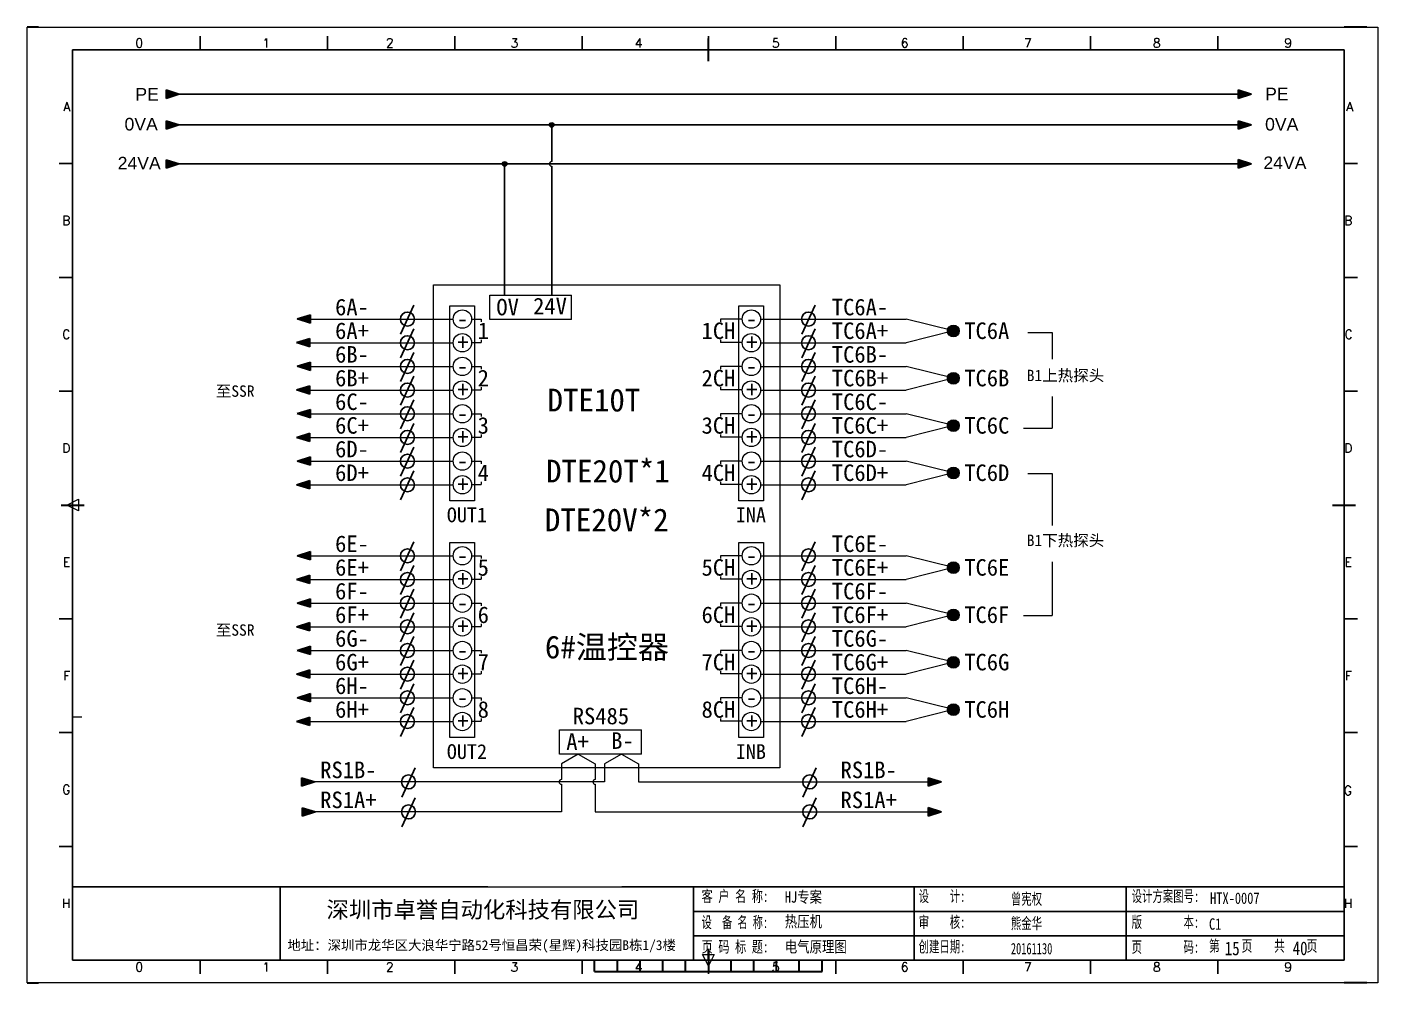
# Model space of a CAD drawing. Extents: x 35123 to 43919, y -4314 to -326.
# Drawn here: x 37283.1 to 37580.1, y -3263.9 to -3053.9 of the extents above; entities that cross this region are included whole.
import ezdxf
from ezdxf.enums import TextEntityAlignment as Align

# ---------------------------------------------------------------- set-up
doc = ezdxf.new("R2010")
doc.units = 0
doc.header["$MEASUREMENT"] = 0
doc.layers.add('AE_BOR', color=1, linetype='Continuous')
doc.layers.add('MISC', color=2, linetype='Continuous')
doc.styles.add('Standard0.67', font='', dxfattribs={"width": 0.67})
doc.styles.add('Standard_0.8', font='SimSun.ttf', dxfattribs={"width": 0.8})
doc.styles.add('WD', font='romans.shx', dxfattribs={"bigfont": 'gbcbig.shx'})
doc.styles.add('宋', font='SimSun.ttf', dxfattribs={"width": 0.7})
doc.styles.add('样式 0', font='')
doc.styles.add('样式 8', font='arial.ttf')
doc.styles.get('Standard0.67').set_extended_font_data('FangSong_GB2312')
doc.styles.get('样式 0').set_extended_font_data('KaiTi_GB2312')

# ---------------------------------------------------------------- blocks, each defined once
blk = doc.blocks.new('gb_a2_a')
for p, q in [((584, 410), (25, 410)), ((25, 410), (25, 10)), ((584, 10), (584, 410)), ((25, 10), (584, 10))]:
    blk.add_line(p, q)
at = {"lineweight": 9, "ltscale": 0.1}
blk.add_line((25, 116.86), (29, 116.86), dxfattribs=at)
at = {"layer": 'AE_BOR', "lineweight": 30}
for p, q in [((10, 420), (4.93, 420)), ((594, 420), (584, 420)), ((4.93, 0), (10, 0)), ((594, 0), (584, 0))]:
    blk.add_line(p, q, dxfattribs=at)
at = {"layer": 'AE_BOR', "color": 1, "lineweight": 15}
for p, q in [((4.93, 420), (598.93, 420)), ((4.93, 0), (4.93, 420)), ((598.93, 420), (598.93, 0)), ((22.5, 210), (27.5, 212.5)), ((27.5, 207.5), (22.5, 210)), ((27.5, 212.5), (27.5, 207.5)), ((304.5, 7.5), (302, 12.5)), ((302, 12.5), (307, 12.5)), ((307, 12.5), (304.5, 7.5)), ((598.93, 0), (4.93, 0))]:
    blk.add_line(p, q, dxfattribs=at)
at = {"layer": 'AE_BOR'}
for p, q in [((81, 410), (81, 416)), ((137, 410), (137, 416)), ((193, 410), (193, 416)), ((249, 410), (249, 416)), ((304.5, 410), (304.5, 416)), ((360.5, 410), (360.5, 416)), ((416.5, 410), (416.5, 416)), ((472.5, 410), (472.5, 416)), ((528.5, 410), (528.5, 416)), ((25, 360), (19, 360)), ((584, 360), (590, 360)), ((25, 310), (19, 310)), ((584, 310), (590, 310)), ((25, 260), (19, 260)), ((584, 260), (590, 260)), ((25, 160), (19, 160)), ((584, 160), (590, 160)), ((25, 110), (19, 110)), ((584, 110), (590, 110)), ((25, 60), (19, 60)), ((584, 60), (590, 60)), ((81, 10), (81, 4)), ((137, 10), (137, 4)), ((193, 10), (193, 4)), ((249, 10), (249, 4)), ((304.5, 10), (304.5, 4)), ((360.5, 10), (360.5, 4)), ((416.5, 10), (416.5, 4)), ((472.5, 10), (472.5, 4)), ((528.5, 10), (528.5, 4))]:
    blk.add_line(p, q, dxfattribs=at)
at = {"layer": 'AE_BOR', "color": 2, "lineweight": 30}
for p, q in [((304.5, 405), (304.5, 415)), ((20, 210), (30, 210)), ((579, 210), (589, 210)), ((304.5, 10), (304.5, 15)), ((304.5, 15), (304.5, 5)), ((254.5, 5), (254.5, 10)), ((264.5, 5), (264.5, 10)), ((274.5, 5), (274.5, 10)), ((284.5, 5), (284.5, 10)), ((294.5, 5), (294.5, 10)), ((304.5, 10), (304.5, 5)), ((314.5, 5), (314.5, 10)), ((324.5, 5), (324.5, 10)), ((334.5, 5), (334.5, 10)), ((344.5, 5), (344.5, 10)), ((354.5, 5), (354.5, 10)), ((254.5, 5), (354.5, 5))]:
    blk.add_line(p, q, dxfattribs=at)
at = {"layer": 'AE_BOR', "style": 'WD'}
for s, p in [('0', (54.27, 411)), ('1', (110.12, 411)), ('2', (164.42, 411)), ('3', (219.22, 411)), ('4', (273.82, 411)), ('5', (334.12, 411)), ('6', (390.81, 411)), ('7', (445.01, 411)), ('8', (501.67, 411)), ('9', (559.4, 411)), ('0', (54.27, 5)), ('1', (110.12, 5)), ('2', (164.42, 5)), ('3', (219.22, 5)), ('4', (273.82, 5)), ('5', (334.12, 5)), ('6', (390.81, 5)), ('7', (445.01, 5)), ('8', (501.67, 5)), ('9', (559.4, 5))]:
    blk.add_text(s, height=4, dxfattribs=at).set_placement(p, align=Align.CENTER)
for s, p in [('A', (24, 385)), ('A', (588.05, 385)), ('B', (24, 335)), ('B', (587.67, 335)), ('C', (24, 285)), ('C', (587.86, 285)), ('D', (24, 235)), ('D', (587.67, 235)), ('E', (24, 185)), ('E', (587.48, 185)), ('F', (24, 135)), ('F', (587.48, 135)), ('F', (587.48, 135)), ('G', (24, 85)), ('G', (587.48, 84.56)), ('H', (24, 35)), ('H', (587.67, 35))]:
    blk.add_text(s, height=4, dxfattribs=at).set_placement(p, align=Align.MIDDLE_RIGHT)

msp = doc.modelspace()

# ---------------------------------------------------------------- hatches: boundary and pattern name
for points in [[(37316.563, -3075.379), (37313.644, -3074.443), (37313.644, -3076.314)], [(37552.267, -3075.375), (37549.348, -3074.439), (37549.348, -3076.31)], [(37316.563, -3083.944), (37313.644, -3083.009), (37313.644, -3084.88)], [(37552.267, -3083.94), (37549.348, -3083.005), (37549.348, -3084.876)], [(37342.487, -3118.005), (37345.405, -3118.94), (37345.405, -3117.07)], [(37342.331, -3123.205), (37345.25, -3124.14), (37345.25, -3122.27)], [(37342.487, -3128.405), (37345.405, -3129.34), (37345.405, -3127.47)], [(37342.331, -3133.605), (37345.25, -3134.54), (37345.25, -3132.67)], [(37342.487, -3138.805), (37345.405, -3139.74), (37345.405, -3137.87)], [(37342.331, -3144.005), (37345.25, -3144.94), (37345.25, -3143.07)], [(37342.487, -3149.205), (37345.405, -3150.14), (37345.405, -3148.27)], [(37342.331, -3154.405), (37345.25, -3155.34), (37345.25, -3153.47)], [(37342.487, -3170.005), (37345.405, -3170.94), (37345.405, -3169.07)], [(37342.331, -3175.205), (37345.25, -3176.14), (37345.25, -3174.27)], [(37342.487, -3180.405), (37345.405, -3181.34), (37345.405, -3179.47)], [(37342.331, -3185.605), (37345.25, -3186.54), (37345.25, -3184.67)], [(37342.487, -3190.805), (37345.405, -3191.74), (37345.405, -3189.87)], [(37342.331, -3196.005), (37345.25, -3196.94), (37345.25, -3195.07)], [(37342.487, -3201.205), (37345.405, -3202.14), (37345.405, -3200.27)], [(37342.331, -3206.405), (37345.25, -3207.34), (37345.25, -3205.47)], [(37346.377, -3219.713), (37343.459, -3218.777), (37343.459, -3220.648)], [(37484.089, -3219.713), (37481.171, -3218.777), (37481.171, -3220.648)], [(37346.487, -3226.298), (37343.569, -3225.363), (37343.569, -3227.234)], [(37484.089, -3226.294), (37481.171, -3225.359), (37481.171, -3227.229)]]:
    msp.add_hatch(color=0).paths.add_polyline_path(points)
at = {"lineweight": 0}
h = msp.add_hatch(color=0, dxfattribs=at)
edge = h.paths.add_edge_path()
edge.add_arc((37398.427, -3075.375), 0.5, 0, 360)
h = msp.add_hatch(color=0, dxfattribs=at)
edge = h.paths.add_edge_path()
edge.add_arc((37388.069, -3083.94), 0.5, 0, 360)
h = msp.add_hatch(color=0, dxfattribs=at)
edge = h.paths.add_edge_path()
edge.add_arc((37486.734, -3120.63), 1.3, 0, 360)
h = msp.add_hatch(color=0, dxfattribs=at)
edge = h.paths.add_edge_path()
edge.add_arc((37486.734, -3131.03), 1.3, 0, 360)
h = msp.add_hatch(color=0, dxfattribs=at)
edge = h.paths.add_edge_path()
edge.add_arc((37486.734, -3141.43), 1.3, 0, 360)
h = msp.add_hatch(color=0, dxfattribs=at)
edge = h.paths.add_edge_path()
edge.add_arc((37486.734, -3151.83), 1.3, 0, 360)
h = msp.add_hatch(color=0, dxfattribs=at)
edge = h.paths.add_edge_path()
edge.add_arc((37486.734, -3172.63), 1.3, 0, 360)
h = msp.add_hatch(color=0, dxfattribs=at)
edge = h.paths.add_edge_path()
edge.add_arc((37486.734, -3183.03), 1.3, 0, 360)
h = msp.add_hatch(color=0, dxfattribs=at)
edge = h.paths.add_edge_path()
edge.add_arc((37486.734, -3193.43), 1.3, 0, 360)
h = msp.add_hatch(color=0, dxfattribs=at)
edge = h.paths.add_edge_path()
edge.add_arc((37486.734, -3203.83), 1.3, 0, 360)
at = {"layer": 'MISC'}
for points in [[(37316.563, -3068.614), (37313.644, -3067.679), (37313.644, -3069.549)], [(37552.267, -3068.61), (37549.348, -3067.675), (37549.348, -3069.545)]]:
    msp.add_hatch(color=0, dxfattribs=at).paths.add_polyline_path(points)

# ---------------------------------------------------------------- linework, layer by layer
at = {"color": 0}
for p, q in [((37316.563, -3075.379), (37313.644, -3074.443)), ((37313.644, -3074.443), (37313.644, -3076.314)), ((37316.563, -3075.379), (37313.644, -3076.314)), ((37552.267, -3075.375), (37316.55, -3075.375)), ((37552.267, -3075.375), (37549.348, -3074.439)), ((37549.348, -3074.439), (37549.348, -3076.31)), ((37552.267, -3075.375), (37549.348, -3076.31)), ((37316.563, -3083.944), (37313.644, -3083.009)), ((37313.644, -3083.009), (37313.644, -3084.88)), ((37316.563, -3083.944), (37313.644, -3084.88)), ((37316.55, -3083.94), (37552.267, -3083.94)), ((37552.267, -3083.94), (37549.348, -3083.005)), ((37549.348, -3083.005), (37549.348, -3084.876)), ((37552.267, -3083.94), (37549.348, -3084.876)), ((37365.203, -3121.342), (37368.155, -3114.954)), ((37453.386, -3121.342), (37456.339, -3114.954)), ((37342.487, -3118.005), (37345.405, -3117.07)), ((37342.487, -3118.005), (37345.405, -3118.94)), ((37345.405, -3118.94), (37345.405, -3117.07)), ((37365.203, -3126.542), (37368.155, -3120.154)), ((37453.386, -3126.542), (37456.339, -3120.154)), ((37342.331, -3123.205), (37345.25, -3122.27)), ((37342.331, -3123.205), (37345.25, -3124.14)), ((37345.25, -3124.14), (37345.25, -3122.27)), ((37365.203, -3131.742), (37368.155, -3125.354)), ((37453.386, -3131.742), (37456.339, -3125.354)), ((37342.487, -3128.405), (37345.405, -3127.47)), ((37342.487, -3128.405), (37345.405, -3129.34)), ((37345.405, -3129.34), (37345.405, -3127.47)), ((37342.331, -3133.605), (37345.25, -3132.67)), ((37345.25, -3134.54), (37345.25, -3132.67)), ((37365.203, -3136.942), (37368.155, -3130.554)), ((37453.386, -3136.942), (37456.339, -3130.554)), ((37342.331, -3133.605), (37345.25, -3134.54)), ((37365.203, -3142.142), (37368.155, -3135.754)), ((37453.386, -3142.142), (37456.339, -3135.754)), ((37342.487, -3138.805), (37345.405, -3137.87)), ((37342.487, -3138.805), (37345.405, -3139.74)), ((37345.405, -3139.74), (37345.405, -3137.87)), ((37365.203, -3147.342), (37368.155, -3140.954)), ((37453.386, -3147.342), (37456.339, -3140.954)), ((37342.331, -3144.005), (37345.25, -3143.07)), ((37342.331, -3144.005), (37345.25, -3144.94)), ((37345.25, -3144.94), (37345.25, -3143.07)), ((37365.203, -3152.542), (37368.155, -3146.154)), ((37453.386, -3152.542), (37456.339, -3146.154)), ((37342.487, -3149.205), (37345.405, -3148.27)), ((37342.487, -3149.205), (37345.405, -3150.14)), ((37345.405, -3150.14), (37345.405, -3148.27)), ((37342.331, -3154.405), (37345.25, -3153.47)), ((37345.25, -3155.34), (37345.25, -3153.47)), ((37365.203, -3157.742), (37368.155, -3151.354)), ((37453.386, -3157.742), (37456.339, -3151.354)), ((37342.331, -3154.405), (37345.25, -3155.34)), ((37365.203, -3173.342), (37368.155, -3166.954)), ((37453.386, -3173.342), (37456.339, -3166.954)), ((37342.487, -3170.005), (37345.405, -3169.07)), ((37342.487, -3170.005), (37345.405, -3170.94)), ((37345.405, -3170.94), (37345.405, -3169.07)), ((37342.331, -3175.205), (37345.25, -3174.27)), ((37345.25, -3176.14), (37345.25, -3174.27)), ((37365.203, -3178.542), (37368.155, -3172.154)), ((37453.386, -3178.542), (37456.339, -3172.154)), ((37342.331, -3175.205), (37345.25, -3176.14)), ((37365.203, -3183.742), (37368.155, -3177.354)), ((37453.386, -3183.742), (37456.339, -3177.354)), ((37342.487, -3180.405), (37345.405, -3179.47)), ((37342.487, -3180.405), (37345.405, -3181.34)), ((37345.405, -3181.34), (37345.405, -3179.47)), ((37365.203, -3188.942), (37368.155, -3182.554)), ((37453.386, -3188.942), (37456.339, -3182.554)), ((37342.331, -3185.605), (37345.25, -3184.67)), ((37342.331, -3185.605), (37345.25, -3186.54)), ((37345.25, -3186.54), (37345.25, -3184.67)), ((37365.203, -3194.142), (37368.155, -3187.754)), ((37453.386, -3194.142), (37456.339, -3187.754)), ((37342.487, -3190.805), (37345.405, -3189.87)), ((37342.487, -3190.805), (37345.405, -3191.74)), ((37345.405, -3191.74), (37345.405, -3189.87)), ((37342.331, -3196.005), (37345.25, -3195.07)), ((37345.25, -3196.94), (37345.25, -3195.07)), ((37365.203, -3199.342), (37368.155, -3192.954)), ((37453.386, -3199.342), (37456.339, -3192.954)), ((37342.331, -3196.005), (37345.25, -3196.94)), ((37365.203, -3204.542), (37368.155, -3198.154)), ((37453.386, -3204.542), (37456.339, -3198.154)), ((37342.487, -3201.205), (37345.405, -3200.27)), ((37342.487, -3201.205), (37345.405, -3202.14)), ((37345.405, -3202.14), (37345.405, -3200.27)), ((37365.203, -3209.742), (37368.155, -3203.354)), ((37453.386, -3209.742), (37456.339, -3203.354)), ((37342.331, -3206.405), (37345.25, -3205.47)), ((37342.331, -3206.405), (37345.25, -3207.34)), ((37345.25, -3207.34), (37345.25, -3205.47)), ((37346.377, -3219.713), (37343.459, -3218.777)), ((37343.459, -3218.777), (37343.459, -3220.648)), ((37365.447, -3223.021), (37368.4, -3216.633)), ((37453.641, -3223.021), (37456.593, -3216.633)), ((37484.089, -3219.713), (37481.171, -3218.777)), ((37481.171, -3218.777), (37481.171, -3220.648)), ((37346.377, -3219.713), (37343.459, -3220.648)), ((37484.089, -3219.713), (37481.171, -3220.648)), ((37346.487, -3226.298), (37343.569, -3225.363)), ((37343.569, -3225.363), (37343.569, -3227.234)), ((37365.447, -3229.606), (37368.4, -3223.219)), ((37453.641, -3229.606), (37456.593, -3223.219)), ((37484.089, -3226.294), (37481.171, -3225.359)), ((37481.171, -3225.359), (37481.171, -3227.229)), ((37346.487, -3226.298), (37343.569, -3227.234)), ((37484.089, -3226.294), (37481.171, -3227.229))]:
    msp.add_line(p, q, dxfattribs=at)
at = {"color": 0, "ltscale": 2}
for p, q in [((37398.427, -3083.44), (37398.427, -3075.375)), ((37388.069, -3112.768), (37388.069, -3083.94)), ((37398.427, -3112.768), (37398.427, -3084.44))]:
    msp.add_line(p, q, dxfattribs=at)
at = {"color": 0, "lineweight": 0}
for p, q in [((37372.436, -3110.48), (37448.557, -3110.48)), ((37372.436, -3216.628), (37372.436, -3110.48)), ((37448.557, -3110.48), (37448.557, -3216.628)), ((37376.054, -3115.112), (37381.431, -3115.112)), ((37376.054, -3157.923), (37376.054, -3115.112)), ((37381.431, -3115.112), (37381.431, -3157.923)), ((37384.8, -3118.146), (37384.8, -3112.768)), ((37384.8, -3112.768), (37402.8, -3112.768)), ((37402.8, -3118.146), (37402.8, -3112.768)), ((37439.581, -3115.112), (37444.958, -3115.112)), ((37439.581, -3157.923), (37439.581, -3115.112)), ((37444.958, -3115.112), (37444.958, -3157.923)), ((37342.564, -3118.03), (37376.773, -3118.03)), ((37380.813, -3118.03), (37382.95, -3118.03)), ((37382.95, -3118.03), (37382.95, -3118.596)), ((37402.8, -3118.146), (37384.8, -3118.146)), ((37440.3, -3118.03), (37435.563, -3118.03)), ((37435.563, -3118.03), (37435.563, -3118.596)), ((37444.34, -3118.03), (37476.334, -3118.03)), ((37486.734, -3120.63), (37476.334, -3118.03)), ((37486.734, -3120.63), (37476.334, -3123.23)), ((37503.127, -3120.961), (37508.483, -3120.961)), ((37508.483, -3120.961), (37508.483, -3126.82)), ((37342.409, -3123.23), (37376.773, -3123.23)), ((37380.813, -3123.175), (37382.95, -3123.175)), ((37382.95, -3122.608), (37382.95, -3123.175)), ((37435.563, -3122.608), (37435.563, -3123.175)), ((37440.301, -3123.175), (37435.563, -3123.175)), ((37444.34, -3123.23), (37476.334, -3123.23)), ((37342.564, -3128.43), (37376.773, -3128.43)), ((37380.813, -3128.43), (37382.95, -3128.43)), ((37382.95, -3128.43), (37382.95, -3128.996)), ((37440.3, -3128.43), (37435.563, -3128.43)), ((37435.563, -3128.43), (37435.563, -3128.996)), ((37444.34, -3128.43), (37476.334, -3128.43)), ((37486.734, -3131.03), (37476.334, -3128.43)), ((37382.95, -3133.008), (37382.95, -3133.575)), ((37435.563, -3133.008), (37435.563, -3133.575)), ((37486.734, -3131.03), (37476.334, -3133.63)), ((37342.409, -3133.63), (37376.773, -3133.63)), ((37380.813, -3133.575), (37382.95, -3133.575)), ((37440.301, -3133.575), (37435.563, -3133.575)), ((37444.34, -3133.63), (37476.334, -3133.63)), ((37508.483, -3135.047), (37508.483, -3141.975)), ((37342.564, -3138.83), (37376.773, -3138.83)), ((37380.813, -3138.83), (37382.95, -3138.83)), ((37382.95, -3138.83), (37382.95, -3139.396)), ((37440.3, -3138.83), (37435.563, -3138.83)), ((37435.563, -3138.83), (37435.563, -3139.396)), ((37444.34, -3138.83), (37476.334, -3138.83)), ((37486.734, -3141.43), (37476.334, -3138.83)), ((37486.734, -3141.43), (37476.334, -3144.03)), ((37502.173, -3141.975), (37508.483, -3141.975)), ((37342.409, -3144.03), (37376.773, -3144.03)), ((37380.813, -3143.975), (37382.95, -3143.975)), ((37382.95, -3143.408), (37382.95, -3143.975)), ((37435.563, -3143.408), (37435.563, -3143.975)), ((37440.301, -3143.975), (37435.563, -3143.975)), ((37444.34, -3144.03), (37476.334, -3144.03)), ((37342.564, -3149.23), (37376.773, -3149.23)), ((37380.813, -3149.23), (37382.95, -3149.23)), ((37382.95, -3149.23), (37382.95, -3149.796)), ((37440.3, -3149.23), (37435.563, -3149.23)), ((37435.563, -3149.23), (37435.563, -3149.796)), ((37444.34, -3149.23), (37476.334, -3149.23)), ((37486.734, -3151.83), (37476.334, -3149.23)), ((37382.95, -3153.808), (37382.95, -3154.375)), ((37435.563, -3153.808), (37435.563, -3154.375)), ((37486.734, -3151.83), (37476.334, -3154.43)), ((37503.127, -3151.941), (37508.483, -3151.941)), ((37508.483, -3151.941), (37508.483, -3163.39)), ((37342.409, -3154.43), (37376.773, -3154.43)), ((37380.813, -3154.375), (37382.95, -3154.375)), ((37440.301, -3154.375), (37435.563, -3154.375)), ((37444.34, -3154.43), (37476.334, -3154.43)), ((37381.431, -3157.923), (37376.054, -3157.923)), ((37444.958, -3157.923), (37439.581, -3157.923)), ((37376.054, -3167.112), (37381.431, -3167.112)), ((37376.054, -3209.923), (37376.054, -3167.112)), ((37381.431, -3167.112), (37381.431, -3209.923)), ((37439.581, -3167.112), (37444.958, -3167.112)), ((37439.581, -3209.923), (37439.581, -3167.112)), ((37444.958, -3167.112), (37444.958, -3209.923)), ((37342.564, -3170.03), (37376.773, -3170.03)), ((37380.813, -3170.03), (37382.95, -3170.03)), ((37382.95, -3170.03), (37382.95, -3170.596)), ((37440.3, -3170.03), (37435.563, -3170.03)), ((37435.563, -3170.03), (37435.563, -3170.596)), ((37444.34, -3170.03), (37476.334, -3170.03)), ((37486.734, -3172.63), (37476.334, -3170.03)), ((37508.483, -3171.319), (37508.483, -3183.118)), ((37382.95, -3174.608), (37382.95, -3175.175)), ((37435.563, -3174.608), (37435.563, -3175.175)), ((37486.734, -3172.63), (37476.334, -3175.23)), ((37342.409, -3175.23), (37376.773, -3175.23)), ((37380.813, -3175.175), (37382.95, -3175.175)), ((37440.301, -3175.175), (37435.563, -3175.175)), ((37444.34, -3175.23), (37476.334, -3175.23)), ((37342.564, -3180.43), (37376.773, -3180.43)), ((37380.813, -3180.43), (37382.95, -3180.43)), ((37382.95, -3180.43), (37382.95, -3180.996)), ((37440.3, -3180.43), (37435.563, -3180.43)), ((37435.563, -3180.43), (37435.563, -3180.996)), ((37444.34, -3180.43), (37476.334, -3180.43)), ((37486.734, -3183.03), (37476.334, -3180.43)), ((37486.734, -3183.03), (37476.334, -3185.63)), ((37502.173, -3183.118), (37508.483, -3183.118)), ((37342.409, -3185.63), (37376.773, -3185.63)), ((37380.813, -3185.575), (37382.95, -3185.575)), ((37382.95, -3185.008), (37382.95, -3185.575)), ((37435.563, -3185.008), (37435.563, -3185.575)), ((37440.301, -3185.575), (37435.563, -3185.575)), ((37444.34, -3185.63), (37476.334, -3185.63)), ((37342.564, -3190.83), (37376.773, -3190.83)), ((37380.813, -3190.83), (37382.95, -3190.83)), ((37382.95, -3190.83), (37382.95, -3191.396)), ((37440.3, -3190.83), (37435.563, -3190.83)), ((37435.563, -3190.83), (37435.563, -3191.396)), ((37444.34, -3190.83), (37476.334, -3190.83)), ((37486.734, -3193.43), (37476.334, -3190.83)), ((37382.95, -3195.408), (37382.95, -3195.975)), ((37435.563, -3195.408), (37435.563, -3195.975)), ((37486.734, -3193.43), (37476.334, -3196.03)), ((37342.409, -3196.03), (37376.773, -3196.03)), ((37380.813, -3195.975), (37382.95, -3195.975)), ((37440.301, -3195.975), (37435.563, -3195.975)), ((37444.34, -3196.03), (37476.334, -3196.03)), ((37342.564, -3201.23), (37376.773, -3201.23)), ((37380.813, -3201.23), (37382.95, -3201.23)), ((37382.95, -3201.23), (37382.95, -3201.796)), ((37440.3, -3201.23), (37435.563, -3201.23)), ((37435.563, -3201.23), (37435.563, -3201.796)), ((37444.34, -3201.23), (37476.334, -3201.23)), ((37486.734, -3203.83), (37476.334, -3201.23)), ((37486.734, -3203.83), (37476.334, -3206.43)), ((37342.409, -3206.43), (37376.773, -3206.43)), ((37380.813, -3206.375), (37382.95, -3206.375)), ((37382.95, -3205.808), (37382.95, -3206.375)), ((37435.563, -3205.808), (37435.563, -3206.375)), ((37440.301, -3206.375), (37435.563, -3206.375)), ((37444.34, -3206.43), (37476.334, -3206.43)), ((37381.431, -3209.923), (37376.054, -3209.923)), ((37400.174, -3213.604), (37400.174, -3208.227)), ((37400.174, -3208.227), (37418.174, -3208.227)), ((37418.174, -3213.604), (37418.174, -3208.227)), ((37444.958, -3209.923), (37439.581, -3209.923)), ((37418.174, -3213.604), (37400.174, -3213.604)), ((37404.27, -3213.604), (37400.553, -3215.701)), ((37400.553, -3215.701), (37400.553, -3219.209)), ((37404.27, -3213.604), (37407.986, -3215.701)), ((37407.986, -3215.701), (37407.986, -3219.209)), ((37413.78, -3213.604), (37410.064, -3215.701)), ((37410.064, -3215.701), (37410.064, -3219.709)), ((37413.78, -3213.604), (37417.497, -3215.701)), ((37417.497, -3215.701), (37417.497, -3219.709)), ((37448.557, -3216.628), (37372.436, -3216.628)), ((37410.064, -3219.709), (37346.377, -3219.709)), ((37400.553, -3220.209), (37400.553, -3226.294)), ((37407.986, -3220.209), (37407.986, -3226.294)), ((37417.497, -3219.709), (37484.089, -3219.709)), ((37400.553, -3226.294), (37346.377, -3226.294)), ((37407.986, -3226.294), (37484.089, -3226.294))]:
    msp.add_line(p, q, dxfattribs=at)
at = {"ltscale": 2}
for p, q in [((37384.419, -3242.785), (37293.114, -3242.785)), ((37413.88, -3242.785), (37572.614, -3242.785)), ((37429.579, -3242.785), (37429.579, -3258.87)), ((37478.145, -3258.87), (37478.145, -3242.785)), ((37524.725, -3258.87), (37524.725, -3242.785)), ((37384.419, -3258.87), (37293.114, -3258.87)), ((37542.616, -3258.87), (37572.614, -3258.87))]:
    msp.add_line(p, q, dxfattribs=at)
for p, q in [((37338.766, -3242.785), (37338.766, -3258.87)), ((37429.579, -3248.146), (37473.83, -3248.146)), ((37473.83, -3248.146), (37542.616, -3248.146)), ((37542.616, -3248.146), (37572.614, -3248.146)), ((37429.579, -3253.508), (37473.83, -3253.508)), ((37473.83, -3253.508), (37542.616, -3253.508)), ((37542.616, -3253.508), (37572.614, -3253.508)), ((37413.88, -3258.87), (37473.83, -3258.87)), ((37473.83, -3258.87), (37542.616, -3258.87))]:
    msp.add_line(p, q)
at = {"lineweight": 9, "ltscale": 0.1}
for p, q in [((37384.419, -3242.785), (37413.88, -3242.785)), ((37384.419, -3258.87), (37413.88, -3258.87)), ((37412.523, -3258.87), (37412.523, -3258.87)), ((37412.523, -3258.87), (37412.523, -3258.87))]:
    msp.add_line(p, q, dxfattribs=at)
at = {"color": 0, "lineweight": 0}
for centre, radius in [((37398.427, -3075.375), 0.5), ((37388.069, -3083.94), 0.5), ((37378.793, -3118.03), 2.02), ((37442.32, -3118.03), 2.02), ((37378.793, -3123.23), 2.02), ((37442.32, -3123.23), 2.02), ((37486.734, -3120.63), 1.3), ((37378.793, -3128.43), 2.02), ((37442.32, -3128.43), 2.02), ((37486.734, -3131.03), 1.3), ((37378.793, -3133.63), 2.02), ((37442.32, -3133.63), 2.02), ((37378.793, -3138.83), 2.02), ((37442.32, -3138.83), 2.02), ((37378.793, -3144.03), 2.02), ((37442.32, -3144.03), 2.02), ((37486.734, -3141.43), 1.3), ((37378.793, -3149.23), 2.02), ((37442.32, -3149.23), 2.02), ((37486.734, -3151.83), 1.3), ((37378.793, -3154.43), 2.02), ((37442.32, -3154.43), 2.02), ((37378.793, -3170.03), 2.02), ((37442.32, -3170.03), 2.02), ((37486.734, -3172.63), 1.3), ((37378.793, -3175.23), 2.02), ((37442.32, -3175.23), 2.02), ((37378.793, -3180.43), 2.02), ((37442.32, -3180.43), 2.02), ((37378.793, -3185.63), 2.02), ((37442.32, -3185.63), 2.02), ((37486.734, -3183.03), 1.3), ((37378.793, -3190.83), 2.02), ((37442.32, -3190.83), 2.02), ((37486.734, -3193.43), 1.3), ((37378.793, -3196.03), 2.02), ((37442.32, -3196.03), 2.02), ((37378.793, -3201.23), 2.02), ((37442.32, -3201.23), 2.02), ((37378.793, -3206.43), 2.02), ((37442.32, -3206.43), 2.02), ((37486.734, -3203.83), 1.3)]:
    msp.add_circle(centre, radius, dxfattribs=at)
at = {"color": 0}
for centre in [(37366.706, -3118.03), (37454.89, -3118.03), (37366.706, -3123.23), (37454.89, -3123.23), (37366.706, -3128.43), (37454.89, -3128.43), (37366.706, -3133.63), (37454.89, -3133.63), (37366.706, -3138.83), (37454.89, -3138.83), (37366.706, -3144.03), (37454.89, -3144.03), (37366.706, -3149.23), (37454.89, -3149.23), (37366.706, -3154.43), (37454.89, -3154.43), (37366.706, -3170.03), (37454.89, -3170.03), (37366.706, -3175.23), (37454.89, -3175.23), (37366.706, -3180.43), (37454.89, -3180.43), (37366.706, -3185.63), (37454.89, -3185.63), (37366.706, -3190.83), (37454.89, -3190.83), (37366.706, -3196.03), (37454.89, -3196.03), (37366.706, -3201.23), (37454.89, -3201.23), (37366.706, -3206.43), (37454.89, -3206.43), (37366.951, -3219.709), (37455.144, -3219.709), (37366.951, -3226.294), (37455.144, -3226.294)]:
    msp.add_circle(centre, 1.538, dxfattribs=at)
at = {"color": 0, "lineweight": 0}
for centre in [(37398.427, -3083.94), (37400.553, -3219.709), (37407.986, -3219.709)]:
    msp.add_arc(centre, 0.5, 90, 270, dxfattribs=at)
at = {"layer": 'MISC', "color": 0}
for p, q in [((37316.563, -3068.614), (37313.644, -3067.679)), ((37313.644, -3067.679), (37313.644, -3069.549)), ((37552.267, -3068.61), (37549.348, -3067.675)), ((37549.348, -3067.675), (37549.348, -3069.545)), ((37316.563, -3068.614), (37313.644, -3069.549)), ((37316.563, -3068.61), (37552.267, -3068.61)), ((37552.267, -3068.61), (37549.348, -3069.545))]:
    msp.add_line(p, q, dxfattribs=at)

# ---------------------------------------------------------------- block references
at = {"xscale": 0.5, "yscale": 0.5, "zscale": 0.5}
msp.add_blockref('gb_a2_a', (37280.614, -3263.87), dxfattribs=at)

# ---------------------------------------------------------------- texts
at = {"color": 0, "char_height": 2.772, "attachment_point": 1, "style": '样式 8'}
for s, insert, width in [('0VA', (37304.517, -3073.824), 4.96666), ('0VA', (37555.262, -3073.842), 4.96666), ('24VA', (37303.005, -3082.387), 4.96666), ('24VA', (37554.887, -3082.318), 15.27425)]:
    msp.add_mtext(s, dxfattribs=dict(at, insert=insert, width=width))
at = {"color": 0, "lineweight": 0, "attachment_point": 1}
for s, insert, char_height, width in [('{\\fSimSun|b0|i0|c134|p2;B1上热探头}', (37502.864, -3129.163), 2.5, 22.18919), ('{\\fSimSun|b0|i0|c134|p2;至SSR}', (37324.582, -3132.601), 2.5, 16.90853), ('{\\fSimSun|b0|i0|c134|p2;DTE10T}', (37397.51, -3133.322), 5, 33.81706), ('{\\fSimSun|b0|i0|c134|p2;DTE20T*1}', (37397.184, -3148.924), 5, 33.81706), ('{\\fSimSun|b0|i0|c134|p2;OUT1}', (37375.371, -3159.416), 3.25, 9.25756), ('{\\fSimSun|b0|i0|c134|p2;DTE20V*2}', (37396.929, -3159.635), 5, 33.81706), ('{\\fSimSun|b0|i0|c134|p2;INA}', (37438.898, -3159.416), 3.25, 9.25756), ('{\\fSimSun|b0|i0|c134|p2;B1下热探头}', (37502.864, -3165.388), 2.5, 22.18919), ('{\\fSimSun|b0|i0|c134|p2;至SSR}', (37324.582, -3185.088), 2.5, 16.90853), ('{\\fSimSun|b0|i0|c134|p2;6#温控器}', (37396.929, -3187.576), 5, 33.81706), ('{\\fSimSun|b0|i0|c134|p2;OUT2}', (37375.371, -3211.416), 3.25, 9.25756), ('{\\fSimSun|b0|i0|c134|p2;INB}', (37438.898, -3211.416), 3.25, 9.25756)]:
    msp.add_mtext(s, dxfattribs=dict(at, insert=insert, char_height=char_height, width=width))
at = {"ltscale": 2, "attachment_point": 1}
for s, insert, char_height, width, style in [('{\\fSimSun|b0|i0|c134|p2;\\W0.72;客 户 名 称:}', (37431.382, -3243.553), 2.5, 16.24768, 'Standard0.67'), ('{\\fSimSun|b0|i0|c134|p2;设    计:}', (37479.097, -3243.553), 2.5, 12.03121, 'Standard0.67'), ('{\\fSimSun|b0|i0|c134|p2;设计方案图号:}', (37525.929, -3243.553), 2.5, 15.1644, 'Standard0.67'), ('HJ专案', (37449.669, -3243.727), 2.5, 33.90777, 'Standard_0.8'), ('{\\fSimSun|b0|i0|c134|p2;曾宪权}', (37499.374, -3244.155), 2.5, 12.03121, 'Standard0.67'), ('{\\f@SimSun|b0|i0|c134|p2;HTX-0007}', (37543.168, -3243.994), 2.5, 33.90777, 'Standard_0.8'), ('{\\fSimSun|b0|i0|c134|p2;\\W0.66;设  备 名 称:}', (37431.382, -3249.282), 2.5, 15.12342, 'Standard0.67'), ('{\\fSimSun|b0|i0|c134|p2;热压机}', (37449.669, -3249.115), 2.5, 33.90777, 'Standard_0.8'), ('{\\fSimSun|b0|i0|c134|p2;审    核:}', (37479.097, -3249.227), 2.5, 12.03121, 'Standard0.67'), ('{\\fSimSun|b0|i0|c134|p2;熊金华}', (37499.374, -3249.517), 2.5, 12.03121, 'Standard0.67'), ('{\\fSimSun|b0|i0|c134|p2;版        本:}', (37525.929, -3249.227), 2.5, 16.84978, 'Standard0.67'), ('C1', (37542.928, -3249.667), 2.5, 5.97175, 'Standard_0.8'), ('{\\fSimSun|b0|i0|c134|p2;\\W0.72;页 码 标 题:}', (37431.382, -3254.65), 2.5, 15.12342, 'Standard0.67'), ('{\\fSimSun|b0|i0|c134|p2;电气原理图}', (37449.669, -3254.663), 2.5, 33.90777, 'Standard_0.8'), ('{\\fSimSun|b0|i0|c134|p2;创建日期:}', (37479.097, -3254.634), 2.5, 12.03121, 'Standard0.67'), ('{\\fSimSun|b0|i0|c134|p2;20161130}', (37499.374, -3255.075), 2.5, 12.03121, 'Standard0.67'), ('{\\fSimSun|b0|i0|c134|p2;页        码:}', (37525.929, -3254.713), 2.5, 15.72579, 'Standard0.67'), ('第    页    共    页', (37542.926, -3254.468), 2.5, 33.90777, '宋'), ('15', (37546.409, -3254.773), 3, 3.76639, 'Standard_0.8'), ('40', (37561.332, -3254.748), 3, 3.76639, 'Standard_0.8')]:
    msp.add_mtext(s, dxfattribs=dict(at, insert=insert, char_height=char_height, width=width, style=style))
at = {"attachment_point": 7}
for s, insert, char_height, width in [('{\\fSimSun|b0|i0|c134|p2;深圳市卓誉自动化科技有限公司}', (37348.934, -3249.958), 3.6, 80.67766), ('{\\fSimSun|b0|i0|c134|p2;地址：深圳市龙华区大浪华宁路52号恒昌荣(星辉)科技园B栋1/3楼}', (37340.322, -3257.218), 2.16, 89.25675)]:
    msp.add_mtext(s, dxfattribs=dict(at, insert=insert, char_height=char_height, width=width))
at = {"layer": 'MISC', "color": 0, "attachment_point": 1}
for s, insert, char_height, width, style in [('PE', (37306.897, -3067.259), 2.772, 4.96666, '样式 8'), ('PE', (37555.262, -3067.189), 2.772, 4.96666, '样式 8'), ('{\\fNSimSun|b0|i0|c134|p49;6A-}', (37350.809, -3113.564), 3.64, 3.36355, '样式 0'), ('{\\fNSimSun|b0|i0|c134|p49;OV}', (37386.258, -3113.57), 3.64, 3.36355, '样式 0'), ('{\\fNSimSun|b0|i0|c134|p49;24V}', (37394.346, -3113.349), 3.64, 3.36355, '样式 0'), ('{\\fNSimSun|b0|i0|c134|p49;TC6A-}', (37460.015, -3113.564), 3.64, 3.36355, '样式 0'), ('{\\fNSimSun|b0|i0|c134|p49;-}', (37377.59, -3116.083), 3.64, 3.36355, '样式 0'), ('{\\fNSimSun|b0|i0|c134|p49;-}', (37441.117, -3116.083), 3.64, 3.36355, '样式 0'), ('{\\fNSimSun|b0|i0|c134|p49;6A+}', (37350.809, -3118.764), 3.64, 3.36355, '样式 0'), ('{\\fNSimSun|b0|i0|c134|p49;1}', (37382.155, -3118.764), 3.64, 3.36355, '样式 0'), ('{\\fNSimSun|b0|i0|c134|p49;1CH}', (37431.369, -3118.764), 3.64, 3.36355, '样式 0'), ('{\\fNSimSun|b0|i0|c134|p49;TC6A+}', (37460.015, -3118.764), 3.64, 3.36355, '样式 0'), ('{\\fNSimSun|b0|i0|c134|p49;TC6A}', (37489.123, -3118.764), 3.64, 3.36355, '样式 0'), ('{\\fNSimSun|b0|i0|c134|p49;6B-}', (37350.809, -3123.964), 3.64, 3.36355, '样式 0'), ('{\\fNSimSun|b0|i0|c134|p49;+}', (37377.664, -3121.283), 3.64, 3.36355, '样式 0'), ('{\\fNSimSun|b0|i0|c134|p49;+}', (37441.191, -3121.283), 3.64, 3.36355, '样式 0'), ('{\\fNSimSun|b0|i0|c134|p49;TC6B-}', (37460.015, -3123.964), 3.64, 3.36355, '样式 0'), ('{\\fNSimSun|b0|i0|c134|p49;6B+}', (37350.809, -3129.164), 3.64, 3.36355, '样式 0'), ('{\\fNSimSun|b0|i0|c134|p49;-}', (37377.59, -3126.483), 3.64, 3.36355, '样式 0'), ('{\\fNSimSun|b0|i0|c134|p49;2}', (37382.155, -3129.164), 3.64, 3.36355, '样式 0'), ('{\\fNSimSun|b0|i0|c134|p49;2CH}', (37431.369, -3129.164), 3.64, 3.36355, '样式 0'), ('{\\fNSimSun|b0|i0|c134|p49;-}', (37441.117, -3126.483), 3.64, 3.36355, '样式 0'), ('{\\fNSimSun|b0|i0|c134|p49;TC6B+}', (37460.015, -3129.164), 3.64, 3.36355, '样式 0'), ('{\\fNSimSun|b0|i0|c134|p49;TC6B}', (37489.123, -3129.164), 3.64, 3.36355, '样式 0'), ('{\\fNSimSun|b0|i0|c134|p49;+}', (37377.664, -3131.683), 3.64, 3.36355, '样式 0'), ('{\\fNSimSun|b0|i0|c134|p49;+}', (37441.191, -3131.683), 3.64, 3.36355, '样式 0'), ('{\\fNSimSun|b0|i0|c134|p49;6C-}', (37350.809, -3134.364), 3.64, 3.36355, '样式 0'), ('{\\fNSimSun|b0|i0|c134|p49;TC6C-}', (37460.015, -3134.364), 3.64, 3.36355, '样式 0'), ('{\\fNSimSun|b0|i0|c134|p49;-}', (37377.59, -3136.883), 3.64, 3.36355, '样式 0'), ('{\\fNSimSun|b0|i0|c134|p49;-}', (37441.117, -3136.883), 3.64, 3.36355, '样式 0'), ('{\\fNSimSun|b0|i0|c134|p49;6C+}', (37350.809, -3139.564), 3.64, 3.36355, '样式 0'), ('{\\fNSimSun|b0|i0|c134|p49;3}', (37382.155, -3139.564), 3.64, 3.36355, '样式 0'), ('{\\fNSimSun|b0|i0|c134|p49;3CH}', (37431.369, -3139.564), 3.64, 3.36355, '样式 0'), ('{\\fNSimSun|b0|i0|c134|p49;TC6C+}', (37460.015, -3139.564), 3.64, 3.36355, '样式 0'), ('{\\fNSimSun|b0|i0|c134|p49;TC6C}', (37489.123, -3139.564), 3.64, 3.36355, '样式 0'), ('{\\fNSimSun|b0|i0|c134|p49;6D-}', (37350.809, -3144.764), 3.64, 3.36355, '样式 0'), ('{\\fNSimSun|b0|i0|c134|p49;+}', (37377.664, -3142.083), 3.64, 3.36355, '样式 0'), ('{\\fNSimSun|b0|i0|c134|p49;+}', (37441.191, -3142.083), 3.64, 3.36355, '样式 0'), ('{\\fNSimSun|b0|i0|c134|p49;TC6D-}', (37460.015, -3144.764), 3.64, 3.36355, '样式 0'), ('{\\fNSimSun|b0|i0|c134|p49;6D+}', (37350.809, -3149.964), 3.64, 3.36355, '样式 0'), ('{\\fNSimSun|b0|i0|c134|p49;-}', (37377.59, -3147.283), 3.64, 3.36355, '样式 0'), ('{\\fNSimSun|b0|i0|c134|p49;4}', (37382.155, -3149.964), 3.64, 3.36355, '样式 0'), ('{\\fNSimSun|b0|i0|c134|p49;4CH}', (37431.369, -3149.964), 3.64, 3.36355, '样式 0'), ('{\\fNSimSun|b0|i0|c134|p49;-}', (37441.117, -3147.283), 3.64, 3.36355, '样式 0'), ('{\\fNSimSun|b0|i0|c134|p49;TC6D+}', (37460.015, -3149.964), 3.64, 3.36355, '样式 0'), ('{\\fNSimSun|b0|i0|c134|p49;TC6D}', (37489.123, -3149.964), 3.64, 3.36355, '样式 0'), ('{\\fNSimSun|b0|i0|c134|p49;+}', (37377.664, -3152.483), 3.64, 3.36355, '样式 0'), ('{\\fNSimSun|b0|i0|c134|p49;+}', (37441.191, -3152.483), 3.64, 3.36355, '样式 0'), ('{\\fNSimSun|b0|i0|c134|p49;6E-}', (37350.809, -3165.564), 3.64, 3.36355, '样式 0'), ('{\\fNSimSun|b0|i0|c134|p49;TC6E-}', (37460.015, -3165.564), 3.64, 3.36355, '样式 0'), ('{\\fNSimSun|b0|i0|c134|p49;6E+}', (37350.809, -3170.764), 3.64, 3.36355, '样式 0'), ('{\\fNSimSun|b0|i0|c134|p49;-}', (37377.59, -3168.083), 3.64, 3.36355, '样式 0'), ('{\\fNSimSun|b0|i0|c134|p49;5}', (37382.155, -3170.764), 3.64, 3.36355, '样式 0'), ('{\\fNSimSun|b0|i0|c134|p49;5CH}', (37431.369, -3170.764), 3.64, 3.36355, '样式 0'), ('{\\fNSimSun|b0|i0|c134|p49;-}', (37441.117, -3168.083), 3.64, 3.36355, '样式 0'), ('{\\fNSimSun|b0|i0|c134|p49;TC6E+}', (37460.015, -3170.764), 3.64, 3.36355, '样式 0'), ('{\\fNSimSun|b0|i0|c134|p49;TC6E}', (37489.123, -3170.764), 3.64, 3.36355, '样式 0'), ('{\\fNSimSun|b0|i0|c134|p49;+}', (37377.664, -3173.283), 3.64, 3.36355, '样式 0'), ('{\\fNSimSun|b0|i0|c134|p49;+}', (37441.191, -3173.283), 3.64, 3.36355, '样式 0'), ('{\\fNSimSun|b0|i0|c134|p49;6F-}', (37350.809, -3175.964), 3.64, 3.36355, '样式 0'), ('{\\fNSimSun|b0|i0|c134|p49;TC6F-}', (37460.015, -3175.964), 3.64, 3.36355, '样式 0'), ('{\\fNSimSun|b0|i0|c134|p49;-}', (37377.59, -3178.483), 3.64, 3.36355, '样式 0'), ('{\\fNSimSun|b0|i0|c134|p49;-}', (37441.117, -3178.483), 3.64, 3.36355, '样式 0'), ('{\\fNSimSun|b0|i0|c134|p49;6F+}', (37350.809, -3181.164), 3.64, 3.36355, '样式 0'), ('{\\fNSimSun|b0|i0|c134|p49;6}', (37382.155, -3181.164), 3.64, 3.36355, '样式 0'), ('{\\fNSimSun|b0|i0|c134|p49;6CH}', (37431.369, -3181.164), 3.64, 3.36355, '样式 0'), ('{\\fNSimSun|b0|i0|c134|p49;TC6F+}', (37460.015, -3181.164), 3.64, 3.36355, '样式 0'), ('{\\fNSimSun|b0|i0|c134|p49;TC6F}', (37489.123, -3181.164), 3.64, 3.36355, '样式 0'), ('{\\fNSimSun|b0|i0|c134|p49;6G-}', (37350.809, -3186.364), 3.64, 3.36355, '样式 0'), ('{\\fNSimSun|b0|i0|c134|p49;+}', (37377.664, -3183.683), 3.64, 3.36355, '样式 0'), ('{\\fNSimSun|b0|i0|c134|p49;+}', (37441.191, -3183.683), 3.64, 3.36355, '样式 0'), ('{\\fNSimSun|b0|i0|c134|p49;TC6G-}', (37460.015, -3186.364), 3.64, 3.36355, '样式 0'), ('{\\fNSimSun|b0|i0|c134|p49;6G+}', (37350.809, -3191.564), 3.64, 3.36355, '样式 0'), ('{\\fNSimSun|b0|i0|c134|p49;-}', (37377.59, -3188.883), 3.64, 3.36355, '样式 0'), ('{\\fNSimSun|b0|i0|c134|p49;7}', (37382.155, -3191.564), 3.64, 3.36355, '样式 0'), ('{\\fNSimSun|b0|i0|c134|p49;7CH}', (37431.369, -3191.564), 3.64, 3.36355, '样式 0'), ('{\\fNSimSun|b0|i0|c134|p49;-}', (37441.117, -3188.883), 3.64, 3.36355, '样式 0'), ('{\\fNSimSun|b0|i0|c134|p49;TC6G+}', (37460.015, -3191.564), 3.64, 3.36355, '样式 0'), ('{\\fNSimSun|b0|i0|c134|p49;TC6G}', (37489.123, -3191.564), 3.64, 3.36355, '样式 0'), ('{\\fNSimSun|b0|i0|c134|p49;+}', (37377.664, -3194.083), 3.64, 3.36355, '样式 0'), ('{\\fNSimSun|b0|i0|c134|p49;+}', (37441.191, -3194.083), 3.64, 3.36355, '样式 0'), ('{\\fNSimSun|b0|i0|c134|p49;6H-}', (37350.809, -3196.764), 3.64, 3.36355, '样式 0'), ('{\\fNSimSun|b0|i0|c134|p49;TC6H-}', (37460.015, -3196.764), 3.64, 3.36355, '样式 0'), ('{\\fNSimSun|b0|i0|c134|p49;-}', (37377.59, -3199.283), 3.64, 3.36355, '样式 0'), ('{\\fNSimSun|b0|i0|c134|p49;-}', (37441.117, -3199.283), 3.64, 3.36355, '样式 0'), ('{\\fNSimSun|b0|i0|c134|p49;6H+}', (37350.809, -3201.964), 3.64, 3.36355, '样式 0'), ('{\\fNSimSun|b0|i0|c134|p49;8}', (37382.155, -3201.964), 3.64, 3.36355, '样式 0'), ('{\\fNSimSun|b0|i0|c134|p49;RS485}', (37403.061, -3203.405), 3.64, 3.36355, '样式 0'), ('{\\fNSimSun|b0|i0|c134|p49;8CH}', (37431.369, -3201.964), 3.64, 3.36355, '样式 0'), ('{\\fNSimSun|b0|i0|c134|p49;TC6H+}', (37460.015, -3201.964), 3.64, 3.36355, '样式 0'), ('{\\fNSimSun|b0|i0|c134|p49;TC6H}', (37489.123, -3201.964), 3.64, 3.36355, '样式 0'), ('{\\fNSimSun|b0|i0|c134|p49;+}', (37377.664, -3204.483), 3.64, 3.36355, '样式 0'), ('{\\fNSimSun|b0|i0|c134|p49;+}', (37441.191, -3204.483), 3.64, 3.36355, '样式 0'), ('{\\fNSimSun|b0|i0|c134|p49;A+}', (37401.632, -3209.029), 3.64, 3.36355, '样式 0'), ('{\\fNSimSun|b0|i0|c134|p49;B-}', (37411.508, -3208.808), 3.64, 3.36355, '样式 0'), ('{\\fNSimSun|b0|i0|c134|p49;RS1B-}', (37347.539, -3215.243), 3.64, 3.36355, '样式 0'), ('{\\fNSimSun|b0|i0|c134|p49;RS1B-}', (37461.93, -3215.243), 3.64, 3.36355, '样式 0'), ('{\\fNSimSun|b0|i0|c134|p49;RS1A+}', (37347.539, -3221.829), 3.64, 3.36355, '样式 0'), ('{\\fNSimSun|b0|i0|c134|p49;RS1A+}', (37461.93, -3221.829), 3.64, 3.36355, '样式 0')]:
    msp.add_mtext(s, dxfattribs=dict(at, insert=insert, char_height=char_height, width=width, style=style))

doc.saveas('drawing.dxf')
